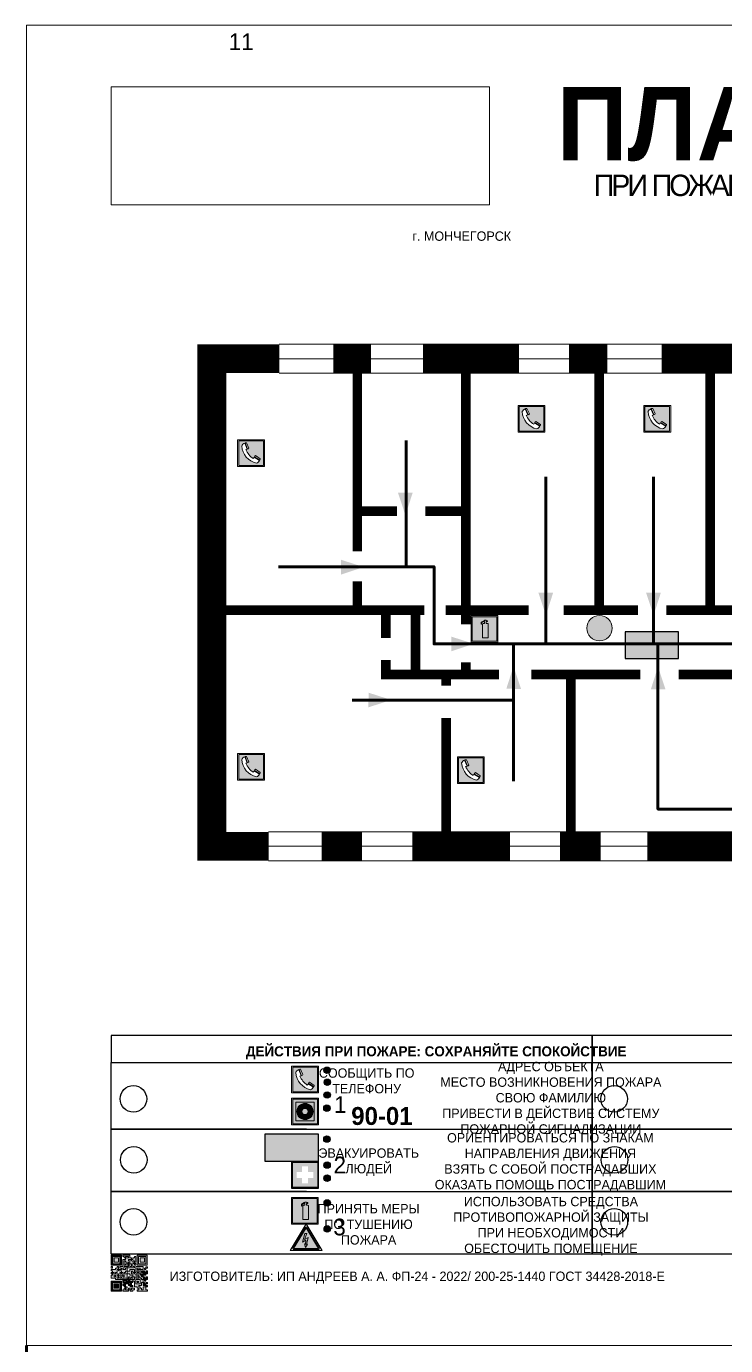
# Model space of a CAD drawing. Header units: millimetres. Extents: x 13810 to 67229, y 12374 to 21950.
# Drawn here: x 39738.7 to 39947.8, y 14154.5 to 14549.1 of the extents above; entities that cross this region are included whole.
import ezdxf

# ---------------------------------------------------------------- set-up
doc = ezdxf.new("R2010")
doc.units = ezdxf.units.MM
doc.layers.add('План_Штампы', color=7, linetype='Continuous')
doc.styles.add('обычный', font='arial.ttf')
picture_1 = doc.add_image_def('image1.jpg', size_in_pixel=(337, 105))

# ---------------------------------------------------------------- blocks, each defined once
blk = doc.blocks.new('A$C3E6D3DDE')
at = {"lineweight": 5}
h = blk.add_hatch(color=40, dxfattribs=at)
h.paths.add_polyline_path([(24.1, 1.45), (16.46, -11.35), (31.74, -11.35)])
h.paths.add_polyline_path([(24.09, -0.46), (30.03, -10.41), (18.14, -10.41)], flags=16)
h.paths.add_polyline_path([(24.54, -3.08), (23.41, -6.02), (25.13, -5.01), (24.33, -8.5), (24.82, -8.27), (23.79, -9.86), (23.4, -8.04), (23.8, -8.43), (24.04, -6.29), (22.39, -7.25), (23.44, -3.08)], flags=0)
h = blk.add_hatch(color=256, dxfattribs=at)
h.paths.add_polyline_path([(24.37, 0.03, 0.567511), (23.82, 0.03), (17.59, -10.4, 0.582454), (17.86, -10.88), (30.32, -10.88, 0.582149), (30.6, -10.4)])
h.paths.add_polyline_path([(24.09, -0.46), (18.14, -10.41), (30.03, -10.41)], flags=16)
h.paths.add_polyline_path([(24.54, -3.08), (23.41, -6.02), (25.13, -5.01), (24.33, -8.5), (24.82, -8.27), (23.79, -9.86), (23.4, -8.04), (23.8, -8.43), (24.04, -6.29), (22.39, -7.25), (23.44, -3.08)], flags=0)
h = blk.add_hatch(color=40, dxfattribs=at)
h.paths.add_polyline_path([(24.09, -0.46), (18.14, -10.41), (30.03, -10.41)])
h.paths.add_polyline_path([(24.82, -8.27), (23.79, -9.86), (23.4, -8.04), (23.8, -8.43), (24.04, -6.29), (22.39, -7.25), (23.44, -3.08), (24.54, -3.08), (23.41, -6.02), (25.13, -5.01), (24.33, -8.5)], flags=16)
at = {"color": 40, "lineweight": 5}
for p, q in [((16.46, -11.35), (24.1, 1.45)), ((24.1, 1.45), (31.74, -11.35))]:
    blk.add_line(p, q, dxfattribs=at)
at = {"lineweight": 5}
for p, q in [((17.59, -10.4), (23.82, 0.03)), ((24.37, 0.03), (30.6, -10.4)), ((18.14, -10.41), (24.09, -0.46)), ((23.44, -3.08), (22.39, -7.25)), ((22.39, -7.25), (24.04, -6.29)), ((23.41, -6.02), (24.54, -3.08)), ((25.13, -5.01), (23.41, -6.02)), ((24.54, -3.08), (23.44, -3.08)), ((24.04, -6.29), (23.8, -8.43)), ((24.09, -0.46), (30.03, -10.41)), ((24.33, -8.5), (25.13, -5.01)), ((17.86, -10.88), (30.32, -10.88)), ((18.14, -10.41), (30.03, -10.41)), ((23.8, -8.43), (23.4, -8.04)), ((23.4, -8.04), (23.79, -9.86)), ((23.79, -9.86), (24.82, -8.27)), ((24.82, -8.27), (24.33, -8.5))]:
    blk.add_line(p, q, dxfattribs=at)
at = {"color": 50, "lineweight": 5}
blk.add_line((31.74, -11.35), (16.46, -11.35), dxfattribs=at)
blk = doc.blocks.new('A$C456E1F9C')
at = {"lineweight": 5}
h = blk.add_hatch(color=242, dxfattribs=at)
h.paths.add_polyline_path([(0.51, -1.47), (0.51, -13.26), (12.29, -13.26), (12.29, -1.47)])
h.paths.add_polyline_path([(5.42, -4.95, -0.254479), (4.78, -5.4), (3.52, -2.53, -0.209735), (4.23, -2.4)], flags=16)
h.paths.add_polyline_path([(8.53, -8.6), (10.87, -10.17), (10.54, -10.76), (8.03, -9.13, -0.192251)], flags=16)
h.paths.add_polyline_path([(4.61, -5.49, 0.005518), (3.87, -5.72, 0.128647), (7.49, -10.01, 0.00809), (7.83, -9.33), (10.47, -10.97, -0.16736), (8.99, -12.25, -0.327862), (1.95, -3.95, -0.166952), (3.36, -2.62)], flags=16)
at = {"color": 242, "lineweight": 5}
for p, q in [((0, -13.77), (0, -0.97)), ((12.8, -0.97), (0, -0.97)), ((4.61, -5.49), (3.36, -2.62)), ((3.52, -2.53), (4.78, -5.4)), ((4.23, -2.4), (5.42, -4.95)), ((12.8, -13.77), (12.8, -0.97)), ((7.83, -9.33), (10.47, -10.97)), ((8.03, -9.13), (10.54, -10.76)), ((10.81, -10.12), (8.53, -8.6)), ((10.54, -10.76), (10.8, -10.3)), ((10.8, -10.3), (10.81, -10.12)), ((0, -13.77), (12.8, -13.77))]:
    blk.add_line(p, q, dxfattribs=at)
blk.add_lwpolyline([(0.51, -1.47), (12.29, -1.47), (12.29, -13.26), (0.51, -13.26)], close=True, dxfattribs=at)
for centre, radius, start, end in [((4.59, -5.34), 2.99, 114.28453, 152.19739), ((11.12, -3.31), 9.19, 183.99153, 256.60086), ((4.02, -3.27), 0.891, 76.32839, 123.70924), ((14.98, -39.1), 35.17, 107.14873, 108.41345), ((13.86, -0.94), 11.08, 205.55365, 234.87622), ((4.68, -4.59), 0.824, 276.9621, 334.07228), ((-13.31, 0.8), 23.44, 332.54871, 334.40268), ((8.94, -9.5), 0.989, 114.40924, 157.93883), ((7.87, -9.46), 3, 291.92908, 329.9329)]:
    blk.add_arc(centre, radius, start, end, dxfattribs=at)
blk = doc.blocks.new('A$C54414219')
at = {"true_color": 0xffffff}
h = blk.add_hatch(color=7, dxfattribs=at)
h.paths.add_polyline_path([(2.39, -9.45), (2.39, -18.3), (11.23, -18.3), (11.23, -9.45)], flags=0)
h.paths.add_polyline_path([(10.71, -13.87, -1), (2.92, -13.87, -1)], flags=0)
h.paths.add_polyline_path([(8.3, -13.87, -1), (5.33, -13.87, -1)], flags=0)
h.paths.add_polyline_path([(0.41, -7.47), (0.41, -20.27), (13.21, -20.27), (13.21, -7.47)])
h.paths.add_polyline_path([(0.92, -19.77), (12.71, -19.77), (12.71, -7.98), (0.92, -7.98)], flags=16)
h.paths.add_polyline_path([(11.23, -9.45), (11.23, -18.3), (2.39, -18.3), (2.39, -9.45)], flags=0)
at = {"lineweight": 5}
h = blk.add_hatch(color=242, dxfattribs=at)
h.paths.add_polyline_path([(12.71, -7.98), (0.92, -7.98), (0.92, -19.77), (12.71, -19.77)])
h.paths.add_polyline_path([(11.23, -18.3), (2.39, -18.3), (2.39, -9.45), (11.23, -9.45)], flags=16)
h.paths.add_polyline_path([(10.71, -13.87, -1), (2.92, -13.87, -1)], flags=0)
h.paths.add_polyline_path([(8.3, -13.87, -1), (5.33, -13.87, -1)], flags=0)
at = {"true_color": 0xffffff}
h = blk.add_hatch(color=7, dxfattribs=at)
h.paths.add_polyline_path([(2.39, -9.45), (2.39, -18.3), (11.23, -18.3), (11.23, -9.45)])
h.paths.add_polyline_path([(10.71, -13.87, -1), (2.92, -13.87, -1)], flags=16)
h.paths.add_polyline_path([(8.3, -13.87, -1), (5.33, -13.87, -1)], flags=0)
at = {"lineweight": 5}
h = blk.add_hatch(color=242, dxfattribs=at)
h.paths.add_polyline_path([(2.92, -13.87, 1), (10.71, -13.87, 1)])
h.paths.add_polyline_path([(8.3, -13.87, -1), (5.33, -13.87, -1)], flags=16)
at = {"color": 242, "lineweight": 5}
for p, q in [((0.41, -20.27), (0.41, -7.47)), ((0.41, -7.47), (13.21, -7.47)), ((0.41, -7.47), (13.21, -7.47)), ((13.21, -20.27), (13.21, -7.47)), ((0.41, -20.27), (13.21, -20.27))]:
    blk.add_line(p, q, dxfattribs=at)
for points in [[(0.92, -7.98), (12.71, -7.98), (12.71, -19.77), (0.92, -19.77)], [(2.39, -9.45), (11.23, -9.45), (11.23, -18.3), (2.39, -18.3)]]:
    blk.add_lwpolyline(points, close=True, dxfattribs=at)
for radius in [3.89, 1.49]:
    blk.add_circle((6.81, -13.87), radius, dxfattribs=at)
blk = doc.blocks.new('A$C32E8229D')
at = {"true_color": 0xffffff}
blk.add_hatch(color=7, dxfattribs=at).paths.add_polyline_path([(0, 0), (0, -8), (16, -8), (16, 0)])
h = blk.add_hatch(color=126)
h.paths.add_polyline_path([(0.2, -0.2), (15.8, -0.2), (15.8, -7.8), (0.2, -7.8)])
h.paths.add_polyline_path([(13.49, -2.05), (12.08, -2.05), (11.37, -2.63, 0.162397), (11.29, -2.84), (11.29, -3.63), (10.35, -3.63), (10.35, -4.05), (11.68, -4.05), (11.68, -3.48), (12.26, -4.28), (11.29, -5.1), (11.29, -6.78), (11.85, -6.78), (11.85, -5.44), (12.8, -4.64), (12.8, -5.94), (14.46, -5.94), (14.46, -5.39), (13.45, -5.39), (13.45, -3.97), (12.46, -2.59), (13.15, -2.59), (13.69, -3.34), (14.18, -3)], flags=16)
h.paths.add_polyline_path([(10.74, -1.82, 1), (11.8, -1.82, 1)], flags=16)
h.paths.add_polyline_path([(9.39, -3.59), (5.99, -3.59), (6.56, -3.03), (5.91, -3.03), (5.1, -3.83), (5.91, -4.64), (6.56, -4.64), (5.99, -4.09), (9.39, -4.09)], flags=16)
h.paths.add_polyline_path([(4.29, -1.08), (1.72, -1.08), (1.72, -6.6), (4.29, -6.6)], flags=16)
at = {"color": 126}
blk.add_lwpolyline([(16, -8), (0, -8), (0, 0), (16, 0)], close=True, dxfattribs=at)
blk = doc.blocks.new('A$C18900ED3')
h = blk.add_hatch(color=126)
h.paths.add_polyline_path([(-0.18, -0.18), (-7.02, -0.18), (-7.02, -7.02), (-0.18, -7.02)])
h.paths.add_polyline_path([(-5.89, -4.46), (-5.89, -2.77), (-4.46, -2.77), (-4.46, -1.31), (-2.77, -1.31), (-2.77, -2.77), (-1.33, -2.77), (-1.33, -4.46), (-2.77, -4.46), (-2.77, -5.89), (-4.46, -5.89), (-4.46, -4.46)], flags=16)
at = {"color": 126}
for p, q in [((-7.2, 0), (-7.2, -7.2)), ((0, 0), (-7.2, 0)), ((0, -7.2), (0, 0)), ((-7.02, -7.02), (-7.02, -0.18)), ((-7.02, -0.18), (-0.18, -0.18)), ((-0.18, -0.18), (-0.18, -7.02)), ((-0.18, -7.02), (-7.02, -7.02)), ((-7.2, -7.2), (0, -7.2))]:
    blk.add_line(p, q, dxfattribs=at)
blk = doc.blocks.new('A$C3AD82952')
at = {"true_color": 0xf5f5ff}
h = blk.add_hatch(color=7, dxfattribs=at)
h.dxf.hatch_style = 1
h.paths.add_polyline_path([(8.21, 8.73, 0.414214), (7.89, 9.05), (7.22, 9.05), (7.22, 9.92), (7.59, 9.92, 1), (7.57, 10.36), (7.22, 10.36), (7.22, 10.6), (6.43, 10.6), (6.43, 10.36), (6.01, 10.36), (4.74, 9.59), (4.74, 8.69), (4.98, 8.73), (4.98, 9.26), (6.12, 9.91), (6.43, 9.91), (6.43, 9.05), (5.76, 9.05, 0.414214), (5.44, 8.73), (5.44, 2.2), (8.21, 2.2)], flags=0)
h.paths.add_polyline_path([(12.8, 12.8), (0, 12.8), (0, 0), (12.8, 0)])
h.paths.add_polyline_path([(0.51, 12.29), (12.29, 12.29), (12.29, 0.51), (0.51, 0.51)], flags=16)
h.paths.add_polyline_path([(4.74, 9.59), (6.01, 10.36), (6.43, 10.36), (6.43, 10.6), (7.22, 10.6), (7.22, 10.36), (7.59, 10.36, -0.94586), (7.59, 9.92), (7.22, 9.92), (7.22, 9.05), (7.89, 9.05, -0.414214), (8.21, 8.73), (8.21, 2.2), (5.44, 2.2), (5.44, 8.73, -0.414214), (5.76, 9.05), (6.43, 9.05), (6.43, 9.91), (6.12, 9.91), (4.98, 9.26), (4.98, 8.73), (4.74, 8.69)], flags=0)
h = blk.add_hatch(color=242)
h.dxf.hatch_style = 1
h.paths.add_polyline_path([(12.29, 12.29), (0.51, 12.29), (0.51, 0.51), (12.29, 0.51)])
h.paths.add_polyline_path([(4.74, 8.69), (4.74, 9.59), (6.01, 10.36), (6.43, 10.36), (6.43, 10.6), (7.22, 10.6), (7.22, 10.36), (7.59, 10.36, -0.94586), (7.59, 9.92), (7.22, 9.92), (7.22, 9.05), (7.89, 9.05, -0.414214), (8.21, 8.73), (8.21, 2.2), (5.44, 2.2), (5.44, 8.73, -0.414214), (5.76, 9.05), (6.43, 9.05), (6.43, 9.91), (6.12, 9.91), (4.98, 9.26), (4.98, 8.73)], flags=16)
h = blk.add_hatch(color=7, dxfattribs=at)
h.dxf.hatch_style = 1
h.paths.add_polyline_path([(8.21, 8.73, 0.414214), (7.89, 9.05), (7.22, 9.05), (7.22, 9.92), (7.59, 9.92, 1), (7.57, 10.36), (7.22, 10.36), (7.22, 10.6), (6.43, 10.6), (6.43, 10.36), (6.01, 10.36), (4.74, 9.59), (4.74, 8.69), (4.98, 8.73), (4.98, 9.26), (6.12, 9.91), (6.43, 9.91), (6.43, 9.05), (5.76, 9.05, 0.414214), (5.44, 8.73), (5.44, 2.2), (8.21, 2.2)])
at = {"color": 242, "lineweight": 5}
for p, q in [((0, 0), (0, 12.8)), ((0, 12.8), (12.8, 12.8)), ((12.8, 0), (12.8, 12.8)), ((6.01, 10.36), (4.74, 9.59)), ((4.74, 9.59), (4.74, 8.69)), ((4.74, 8.69), (4.98, 8.73)), ((4.98, 9.26), (6.12, 9.91)), ((4.98, 8.73), (4.98, 9.26)), ((5.44, 2.2), (5.44, 8.73)), ((5.76, 9.05), (6.43, 9.05)), ((6.01, 10.36), (6.43, 10.36)), ((6.12, 9.91), (6.43, 9.91)), ((7.22, 10.6), (6.43, 10.6)), ((6.43, 10.6), (6.43, 10.36)), ((6.43, 9.91), (6.43, 9.05)), ((7.22, 10.36), (7.22, 10.6)), ((7.59, 10.36), (7.22, 10.36)), ((7.22, 9.05), (7.22, 9.92)), ((7.59, 9.92), (7.22, 9.92)), ((7.89, 9.05), (7.22, 9.05)), ((8.21, 2.2), (8.21, 8.73)), ((0, 0), (12.8, 0)), ((5.44, 2.2), (8.21, 2.2))]:
    blk.add_line(p, q, dxfattribs=at)
blk.add_lwpolyline([(0.51, 12.29), (12.29, 12.29), (12.29, 0.51), (0.51, 0.51)], close=True, dxfattribs=at)
for centre, radius, start, end in [((5.76, 8.73), 0.32, 90, 180), ((7.58, 10.14), 0.223, 273.18746, 86.81254), ((7.89, 8.73), 0.32, 0, 90)]:
    blk.add_arc(centre, radius, start, end, dxfattribs=at)
blk = doc.blocks.new('QR')
at = {"lineweight": 0}
h = blk.add_hatch(color=256, dxfattribs=at)
h.dxf.hatch_style = 1
h.paths.add_polyline_path([(9241.16, 2687.38), (9242.01, 2687.38), (9242.01, 2687.83), (9241.59, 2687.83), (9241.59, 2688.68), (9239.45, 2688.68), (9239.45, 2688.25), (9239.86, 2688.25), (9239.86, 2687.83), (9240.29, 2687.83), (9240.29, 2688.25), (9241.16, 2688.25), (9241.16, 2687.83), (9240.29, 2687.83), (9240.29, 2687.38), (9239.45, 2687.38), (9239.45, 2685.22), (9238.57, 2685.22), (9238.57, 2684.8), (9239.02, 2684.8), (9239.02, 2684.37), (9238.13, 2684.37), (9238.13, 2683.92), (9239.02, 2683.92), (9239.02, 2683.5), (9239.44, 2683.5), (9239.44, 2682.64), (9239.87, 2682.64), (9239.87, 2682.18), (9239.44, 2682.18), (9239.44, 2682.64), (9238.13, 2682.64), (9238.13, 2681.76), (9237.71, 2681.76), (9237.71, 2682.64), (9238.13, 2682.64), (9238.13, 2683.07), (9237.27, 2683.07), (9237.27, 2683.51), (9237.71, 2683.51), (9237.71, 2684.37), (9238.13, 2684.37), (9238.13, 2685.22), (9237.71, 2685.22), (9237.71, 2684.8), (9237.28, 2684.8), (9237.28, 2684.38), (9235.98, 2684.38), (9235.98, 2683.92), (9236.4, 2683.92), (9236.4, 2683.49), (9236.84, 2683.49), (9236.84, 2683.07), (9236.4, 2683.07), (9236.4, 2682.64), (9235.98, 2682.64), (9235.98, 2681.76), (9237.29, 2681.76), (9237.29, 2681.33), (9239.43, 2681.33), (9239.43, 2681.76), (9240.74, 2681.76), (9240.74, 2683.05), (9239.87, 2683.05), (9239.87, 2683.5), (9240.29, 2683.5), (9240.29, 2683.91), (9240.74, 2683.91), (9240.74, 2684.81), (9240.29, 2684.81), (9240.29, 2684.79), (9240.29, 2684.37), (9239.45, 2684.37), (9239.45, 2684.8), (9239.87, 2684.8), (9239.87, 2685.21), (9240.74, 2685.21), (9240.74, 2686.1), (9240.29, 2686.1), (9240.29, 2685.64), (9239.86, 2685.64), (9239.86, 2686.95), (9240.29, 2686.95), (9240.29, 2686.52), (9240.74, 2686.52), (9240.74, 2686.1), (9241.16, 2686.1), (9241.16, 2686.53), (9241.59, 2686.53), (9241.59, 2686.1), (9242.02, 2686.1), (9242.02, 2685.21), (9241.59, 2685.21), (9241.59, 2686.1), (9241.16, 2686.1), (9241.16, 2685.21), (9240.74, 2685.21), (9240.74, 2684.81), (9242.89, 2684.81), (9242.89, 2685.22), (9242.47, 2685.22), (9242.47, 2686.11), (9242.89, 2686.11), (9242.89, 2686.52), (9242.46, 2686.52), (9242.46, 2686.95), (9242.89, 2686.95), (9242.89, 2686.52), (9243.32, 2686.52), (9243.32, 2688.26), (9242.9, 2688.26), (9242.9, 2687.83), (9242.47, 2687.83), (9242.47, 2687.38), (9242.01, 2687.38), (9242.01, 2686.94), (9241.16, 2686.94)])
h.paths.add_polyline_path([(9239.02, 2682.18), (9239.02, 2681.76), (9238.54, 2681.76), (9238.54, 2682.18)], flags=16)
h.paths.add_polyline_path([(9237.27, 2682.65), (9237.27, 2682.19), (9236.83, 2682.19), (9236.83, 2682.65)], flags=16)
h = blk.add_hatch(color=256, dxfattribs=at)
h.dxf.hatch_style = 1
h.paths.add_polyline_path([(9238.15, 2687.83), (9236.83, 2687.83), (9236.83, 2686.52), (9238.15, 2686.52)], flags=0)
h.paths.add_polyline_path([(9239.01, 2685.65), (9239.01, 2688.68), (9235.98, 2688.68), (9235.98, 2685.65)])
h.paths.add_polyline_path([(9236.41, 2686.1), (9236.41, 2688.26), (9238.56, 2688.26), (9238.56, 2686.1)], flags=16)
h.paths.add_polyline_path([(9236.83, 2686.52), (9236.83, 2687.83), (9238.15, 2687.83), (9238.15, 2686.52)], flags=0)
h = blk.add_hatch(color=256, dxfattribs=at)
h.dxf.hatch_style = 1
h.paths.add_polyline_path([(9238.15, 2686.52), (9238.15, 2687.83), (9236.83, 2687.83), (9236.83, 2686.52)])
h.paths.add_polyline_path([(9245.91, 2686.52), (9245.91, 2687.83), (9244.59, 2687.83), (9244.59, 2686.52)], flags=0)
h.paths.add_polyline_path([(9246.77, 2685.65), (9246.77, 2688.68), (9243.74, 2688.68), (9243.74, 2685.65)])
h.paths.add_polyline_path([(9244.17, 2686.1), (9244.17, 2688.26), (9246.32, 2688.26), (9246.32, 2686.1)], flags=16)
h.paths.add_polyline_path([(9244.59, 2686.52), (9244.59, 2687.83), (9245.91, 2687.83), (9245.91, 2686.52)], flags=0)
h = blk.add_hatch(color=256, dxfattribs=at)
h.dxf.hatch_style = 1
h.paths.add_polyline_path([(9240.75, 2681.76), (9240.75, 2681.35), (9241.17, 2681.35), (9241.17, 2681.76)])
h.paths.add_polyline_path([(9241.6, 2682.18), (9241.17, 2682.18), (9241.17, 2681.76), (9241.6, 2681.76)])
h.paths.add_polyline_path([(9242.47, 2681.34), (9242.47, 2682.19), (9242.02, 2682.19), (9242.02, 2681.76), (9241.6, 2681.76), (9241.6, 2681.34)])
h.paths.add_polyline_path([(9239.87, 2678.3), (9239.44, 2678.3), (9239.44, 2677.89), (9241.17, 2677.89), (9241.17, 2678.3), (9240.28, 2678.3), (9240.28, 2678.73), (9239.87, 2678.73)])
h.paths.add_polyline_path([(9240.75, 2678.73), (9240.75, 2679.19), (9240.28, 2679.19), (9240.28, 2678.73)])
h.paths.add_polyline_path([(9241.6, 2678.73), (9241.17, 2678.73), (9241.17, 2678.3), (9241.6, 2678.3)])
h.paths.add_polyline_path([(9242.02, 2678.3), (9241.6, 2678.3), (9241.6, 2677.89), (9242.48, 2677.89), (9242.48, 2678.31), (9242.9, 2678.31), (9242.9, 2678.73), (9242.02, 2678.73)])
h.paths.add_polyline_path([(9246.36, 2684.37), (9246.36, 2684.79), (9245.93, 2684.79), (9245.93, 2684.37)])
h.paths.add_polyline_path([(9246.78, 2685.2), (9246.36, 2685.2), (9246.36, 2684.79), (9246.78, 2684.79)])
h.paths.add_polyline_path([(9245.91, 2687.83), (9244.59, 2687.83), (9244.59, 2686.52), (9245.91, 2686.52)])
h = blk.add_hatch(color=256, dxfattribs=at)
h.dxf.hatch_style = 1
h.paths.add_polyline_path([(9243.32, 2686.11), (9242.89, 2686.11), (9242.89, 2685.64), (9243.32, 2685.64)])
h.paths.add_polyline_path([(9239.02, 2683.07), (9239.02, 2683.5), (9238.56, 2683.5), (9238.56, 2683.07)])
h.paths.add_polyline_path([(9236.4, 2684.8), (9236.4, 2685.22), (9235.98, 2685.22), (9235.98, 2684.8)])
h.paths.add_polyline_path([(9236.4, 2683.07), (9236.4, 2683.49), (9235.98, 2683.49), (9235.98, 2683.07)])
h = blk.add_hatch(color=256, dxfattribs=at)
h.dxf.hatch_style = 1
h.paths.add_polyline_path([(9243.32, 2682.64), (9243.32, 2683.07), (9244.62, 2683.07), (9244.62, 2684.37), (9243.74, 2684.37), (9243.74, 2684.8), (9244.62, 2684.8), (9244.62, 2684.37), (9245.48, 2684.37), (9245.48, 2685.22), (9243.32, 2685.22), (9243.32, 2683.5), (9242.89, 2683.5), (9242.89, 2683.06), (9242.01, 2683.06), (9242.01, 2683.91), (9242.47, 2683.91), (9242.47, 2683.5), (9242.89, 2683.5), (9242.89, 2684.38), (9241.59, 2684.38), (9241.59, 2683.91), (9240.74, 2683.91), (9240.74, 2683.05), (9241.59, 2683.05), (9241.59, 2682.64), (9242.47, 2682.64), (9242.47, 2682.19), (9242.91, 2682.19), (9242.91, 2681.34), (9242.48, 2681.34), (9242.48, 2680.91), (9242.91, 2680.91), (9242.91, 2679.17), (9243.75, 2679.17), (9243.75, 2678.73), (9244.2, 2678.73), (9244.2, 2678.3), (9243.75, 2678.3), (9243.75, 2677.88), (9246.78, 2677.88), (9246.78, 2678.3), (9246.35, 2678.3), (9246.35, 2679.19), (9245.48, 2679.19), (9245.48, 2678.31), (9245.05, 2678.31), (9245.05, 2678.73), (9244.62, 2678.73), (9244.62, 2679.19), (9244.2, 2679.19), (9244.2, 2679.61), (9245.05, 2679.61), (9245.05, 2680.46), (9245.48, 2680.46), (9245.48, 2681.34), (9245.04, 2681.34), (9245.04, 2681.76), (9244.63, 2681.76), (9244.63, 2682.19), (9244.21, 2682.19), (9244.21, 2681.76), (9243.32, 2681.76), (9243.32, 2682.19), (9244.21, 2682.19), (9244.21, 2682.64)])
h.paths.add_polyline_path([(9243.75, 2683.49), (9243.75, 2683.92), (9244.21, 2683.92), (9244.21, 2683.49)], flags=16)
h.paths.add_polyline_path([(9243.32, 2681.34), (9244.63, 2681.34), (9244.63, 2680.04), (9243.32, 2680.04)], flags=16)
h.paths.add_polyline_path([(9243.76, 2680.89), (9244.18, 2680.89), (9244.18, 2680.48), (9243.76, 2680.48)], flags=0)
h = blk.add_hatch(color=256, dxfattribs=at)
h.dxf.hatch_style = 1
h.paths.add_polyline_path([(9246.36, 2683.07), (9246.78, 2683.07), (9246.78, 2683.92), (9246.36, 2683.92), (9246.36, 2683.49), (9245.92, 2683.49), (9245.92, 2683.92), (9245.06, 2683.92), (9245.06, 2683.49), (9245.48, 2683.49), (9245.48, 2683.07), (9244.62, 2683.07), (9244.62, 2682.65), (9245.05, 2682.65), (9245.05, 2682.18), (9245.48, 2682.18), (9245.48, 2682.65), (9246.36, 2682.65)])
h.paths.add_polyline_path([(9246.78, 2682.18), (9246.36, 2682.18), (9246.36, 2681.75), (9245.92, 2681.75), (9245.92, 2682.18), (9245.48, 2682.18), (9245.48, 2681.34), (9245.48, 2681.34), (9245.94, 2681.34), (9245.94, 2680.91), (9246.36, 2680.91), (9246.36, 2681.34), (9246.78, 2681.34)])
h = blk.add_hatch(color=256, dxfattribs=at)
h.dxf.hatch_style = 1
h.paths.add_polyline_path([(9235.98, 2680.9), (9235.98, 2677.86), (9239.02, 2677.86), (9239.02, 2680.9)])
h.paths.add_polyline_path([(9238.57, 2680.48), (9238.57, 2678.32), (9236.41, 2678.32), (9236.41, 2680.48)], flags=16)
h.paths.add_polyline_path([(9238.15, 2680.05), (9238.15, 2678.74), (9236.83, 2678.74), (9236.83, 2680.05)], flags=0)
h = blk.add_hatch(color=256, dxfattribs=at)
h.dxf.hatch_style = 1
h.paths.add_polyline_path([(9238.15, 2680.05), (9236.83, 2680.05), (9236.83, 2678.74), (9238.15, 2678.74)])
h = blk.add_hatch(color=256, dxfattribs=at)
h.dxf.hatch_style = 1
h.paths.add_polyline_path([(9242.02, 2680.46), (9242.48, 2680.46), (9242.48, 2680.91), (9241.58, 2680.91), (9241.58, 2681.35), (9241.17, 2681.35), (9241.17, 2680.91), (9240.75, 2680.91), (9240.75, 2681.33), (9239.43, 2681.33), (9239.43, 2680.46), (9239.86, 2680.46), (9239.86, 2680.92), (9240.3, 2680.92), (9240.3, 2680.46), (9239.86, 2680.46), (9239.86, 2680.04), (9239.44, 2680.04), (9239.44, 2679.62), (9239.86, 2679.62), (9239.86, 2679.19), (9240.29, 2679.19), (9240.29, 2680.03), (9241.18, 2680.03), (9241.18, 2680.47), (9241.6, 2680.47), (9241.6, 2680.03), (9241.18, 2680.03), (9241.18, 2679.61), (9241.6, 2679.61), (9241.6, 2679.19), (9242.47, 2679.19), (9242.47, 2679.6), (9242.02, 2679.6)])
h = blk.add_hatch(color=256, dxfattribs=at)
h.dxf.hatch_style = 1
h.paths.add_polyline_path([(9244.18, 2680.48), (9244.18, 2680.89), (9243.76, 2680.89), (9243.76, 2680.48)])
h = blk.add_hatch(color=256, dxfattribs=at)
h.dxf.hatch_style = 1
h.paths.add_polyline_path([(9245.93, 2680.04), (9245.93, 2680.46), (9245.48, 2680.46), (9245.48, 2679.62), (9246.35, 2679.62), (9246.35, 2680.04)])
h.paths.add_polyline_path([(9246.78, 2680.04), (9246.78, 2680.46), (9246.35, 2680.46), (9246.35, 2680.04)])
h.paths.add_polyline_path([(9246.78, 2679.18), (9246.78, 2679.62), (9246.35, 2679.62), (9246.35, 2679.18)])
for points in [[(9237.71, 2685.22), (9238.13, 2685.22), (9238.13, 2684.37), (9237.71, 2684.37), (9237.71, 2683.51), (9237.27, 2683.51), (9237.27, 2683.07), (9238.13, 2683.07), (9238.13, 2682.64), (9237.71, 2682.64), (9237.71, 2681.76), (9238.13, 2681.76), (9238.13, 2682.64), (9239.44, 2682.64), (9239.44, 2683.5), (9239.02, 2683.5), (9239.02, 2683.07), (9238.56, 2683.07), (9238.56, 2683.5), (9239.02, 2683.5), (9239.02, 2683.92), (9238.13, 2683.92), (9238.13, 2684.37), (9239.02, 2684.37), (9239.02, 2684.8), (9238.57, 2684.8), (9238.57, 2685.22), (9239.45, 2685.22), (9239.45, 2687.38), (9240.29, 2687.38), (9240.29, 2687.83), (9239.86, 2687.83), (9239.86, 2688.25), (9239.45, 2688.25), (9239.45, 2688.68), (9241.59, 2688.68), (9241.59, 2687.83), (9242.01, 2687.83), (9242.01, 2687.38), (9242.47, 2687.38), (9242.47, 2687.83), (9242.9, 2687.83), (9242.9, 2688.26), (9243.32, 2688.26), (9243.32, 2686.52), (9242.89, 2686.52), (9242.89, 2686.11), (9243.32, 2686.11), (9243.32, 2685.64), (9242.89, 2685.64), (9242.89, 2686.11), (9242.47, 2686.11), (9242.47, 2685.22), (9242.89, 2685.22), (9242.89, 2684.81), (9240.74, 2684.81), (9240.74, 2683.91), (9241.59, 2683.91), (9241.59, 2684.38), (9242.89, 2684.38), (9242.89, 2683.5), (9242.47, 2683.5), (9242.47, 2683.91), (9242.01, 2683.91), (9242.01, 2683.06), (9242.89, 2683.06), (9242.89, 2683.5), (9243.32, 2683.5), (9243.32, 2685.22), (9245.48, 2685.22), (9245.48, 2684.37), (9244.62, 2684.37), (9244.62, 2683.07), (9245.48, 2683.07), (9245.48, 2683.49), (9245.06, 2683.49), (9245.06, 2683.92), (9245.92, 2683.92), (9245.92, 2683.49), (9246.36, 2683.49), (9246.36, 2683.92), (9246.78, 2683.92), (9246.78, 2683.07), (9246.36, 2683.07), (9246.36, 2682.65), (9245.48, 2682.65), (9245.48, 2682.18), (9245.92, 2682.18), (9245.92, 2681.75), (9246.36, 2681.75), (9246.36, 2682.18), (9246.78, 2682.18), (9246.78, 2681.34), (9246.36, 2681.34), (9246.36, 2680.91), (9245.94, 2680.91), (9245.94, 2681.34), (9245.48, 2681.34), (9245.48, 2680.46), (9245.93, 2680.46), (9245.93, 2680.04), (9246.35, 2680.04), (9246.35, 2680.46), (9246.78, 2680.46), (9246.78, 2680.04), (9246.78, 2680.04), (9246.35, 2680.04), (9246.35, 2679.62), (9246.78, 2679.62), (9246.78, 2679.18), (9246.35, 2679.18), (9246.35, 2678.3), (9246.78, 2678.3), (9246.78, 2677.88), (9243.75, 2677.88), (9243.75, 2678.3), (9244.2, 2678.3), (9244.2, 2678.73), (9243.75, 2678.73), (9243.75, 2679.17), (9242.91, 2679.17), (9242.91, 2680.91), (9242.48, 2680.91), (9242.48, 2680.46), (9242.02, 2680.46), (9242.02, 2679.6), (9242.47, 2679.6), (9242.47, 2679.19), (9241.6, 2679.19), (9241.6, 2679.61), (9241.18, 2679.61), (9241.18, 2680.03), (9240.29, 2680.03), (9240.29, 2679.19), (9240.75, 2679.19), (9240.75, 2678.73), (9240.28, 2678.73), (9240.28, 2678.3), (9241.17, 2678.3), (9241.17, 2678.73), (9241.6, 2678.73), (9241.6, 2678.3), (9242.02, 2678.3), (9242.02, 2678.73), (9242.9, 2678.73), (9242.9, 2678.31), (9242.48, 2678.31), (9242.48, 2677.89), (9241.6, 2677.89), (9241.6, 2678.3), (9241.17, 2678.3), (9241.17, 2677.89), (9239.44, 2677.89), (9239.44, 2678.3), (9239.87, 2678.3), (9239.87, 2678.73), (9240.28, 2678.73), (9240.28, 2679.19), (9240.29, 2679.19), (9239.86, 2679.19), (9239.86, 2679.62), (9239.44, 2679.62), (9239.44, 2680.04), (9239.86, 2680.04), (9239.86, 2680.46), (9239.43, 2680.46), (9239.43, 2681.33), (9237.29, 2681.33), (9237.29, 2681.76), (9235.98, 2681.76), (9235.98, 2682.64), (9236.4, 2682.64), (9236.4, 2683.07), (9235.98, 2683.07), (9235.98, 2683.49), (9236.4, 2683.49), (9236.4, 2683.92), (9235.98, 2683.92), (9235.98, 2684.38), (9237.28, 2684.38), (9237.28, 2684.8), (9237.71, 2684.8), (9237.71, 2685.22), (9237.92, 2685.22)], [(9240.74, 2685.21), (9239.87, 2685.21), (9239.87, 2684.8), (9239.45, 2684.8), (9239.45, 2684.37), (9240.29, 2684.37), (9240.29, 2684.79), (9240.29, 2684.81), (9240.74, 2684.81), (9240.74, 2685.21), (9239.87, 2685.21)], [(9240.74, 2686.1), (9240.74, 2686.52), (9240.29, 2686.52), (9240.29, 2686.95), (9239.86, 2686.95), (9239.86, 2685.64), (9240.29, 2685.64), (9240.29, 2686.1), (9240.74, 2686.1), (9240.74, 2686.52)], [(9240.74, 2683.91), (9240.29, 2683.91), (9240.29, 2683.5), (9239.87, 2683.5), (9239.87, 2683.05), (9240.74, 2683.05), (9240.74, 2683.91)], [(9244.62, 2684.37), (9244.62, 2684.8), (9243.74, 2684.8), (9243.74, 2684.37), (9244.62, 2684.37)], [(9240.74, 2683.05), (9240.74, 2681.76), (9239.43, 2681.76), (9239.43, 2681.33), (9240.75, 2681.33), (9240.75, 2681.35), (9240.75, 2680.91), (9241.17, 2680.91), (9241.17, 2681.35), (9241.58, 2681.35), (9241.58, 2680.91), (9242.48, 2680.91), (9242.48, 2681.34), (9242.91, 2681.34), (9242.91, 2682.19), (9242.47, 2682.19), (9242.47, 2682.64), (9241.59, 2682.64), (9241.59, 2683.05), (9240.74, 2683.05)], [(9239.86, 2680.46), (9239.86, 2680.92), (9240.3, 2680.92), (9240.3, 2680.46), (9239.86, 2680.46)], [(9241.6, 2681.76), (9242.02, 2681.76), (9242.02, 2682.19), (9242.47, 2682.19), (9242.47, 2681.34), (9241.6, 2681.34), (9241.6, 2681.76)], [(9244.62, 2683.07), (9243.32, 2683.07), (9243.32, 2682.64), (9244.21, 2682.64), (9244.21, 2682.19), (9243.32, 2682.19), (9243.32, 2681.76), (9244.21, 2681.76), (9244.21, 2682.19), (9244.63, 2682.19), (9244.63, 2681.76), (9245.04, 2681.76), (9245.04, 2681.34), (9245.48, 2681.34)], [(9245.48, 2680.46), (9245.05, 2680.46), (9245.05, 2679.61), (9244.2, 2679.61), (9244.2, 2679.19), (9244.62, 2679.19), (9244.62, 2678.73), (9245.05, 2678.73), (9245.05, 2678.31), (9245.48, 2678.31), (9245.48, 2679.19), (9246.35, 2679.19), (9246.35, 2679.07)], [(9245.48, 2682.18), (9245.05, 2682.18), (9245.05, 2682.65), (9244.62, 2682.65), (9244.62, 2683.07)], [(9245.48, 2682.18), (9245.48, 2681.34)], [(9246.35, 2679.62), (9245.48, 2679.62), (9245.48, 2680.46)], [(9245.48, 2680.46), (9245.48, 2679.62), (9246.35, 2679.62), (9246.35, 2680.04), (9245.93, 2680.04), (9245.93, 2680.46), (9245.48, 2680.46), (9245.48, 2679.62)], [(9246.35, 2679.62), (9246.35, 2679.18)]]:
    blk.add_lwpolyline(points, dxfattribs=at)
for points in [[(9235.98, 2685.65), (9239.01, 2685.65), (9239.01, 2688.68), (9235.98, 2688.68)], [(9236.41, 2688.26), (9238.56, 2688.26), (9238.56, 2686.1), (9236.41, 2686.1)], [(9236.83, 2687.83), (9238.15, 2687.83), (9238.15, 2686.52), (9236.83, 2686.52)], [(9240.29, 2687.83), (9241.16, 2687.83), (9241.16, 2688.25), (9240.29, 2688.25)], [(9240.29, 2688.25), (9241.16, 2688.25), (9241.16, 2687.83), (9240.29, 2687.83)], [(9242.01, 2687.38), (9241.16, 2687.38), (9241.16, 2686.94), (9242.01, 2686.94)], [(9241.16, 2687.38), (9242.01, 2687.38), (9242.01, 2686.94), (9241.16, 2686.94)], [(9243.74, 2685.65), (9246.77, 2685.65), (9246.77, 2688.68), (9243.74, 2688.68)], [(9244.17, 2688.26), (9246.32, 2688.26), (9246.32, 2686.1), (9244.17, 2686.1)], [(9244.59, 2687.83), (9245.91, 2687.83), (9245.91, 2686.52), (9244.59, 2686.52)], [(9235.98, 2684.8), (9236.4, 2684.8), (9236.4, 2685.22), (9235.98, 2685.22)], [(9236.4, 2683.07), (9236.84, 2683.07), (9236.84, 2683.49), (9236.4, 2683.49)], [(9241.16, 2686.1), (9240.74, 2686.1), (9240.74, 2685.21), (9241.16, 2685.21)], [(9241.16, 2686.53), (9241.59, 2686.53), (9241.59, 2686.1), (9241.16, 2686.1)], [(9241.59, 2686.1), (9242.02, 2686.1), (9242.02, 2685.21), (9241.59, 2685.21)], [(9242.89, 2686.52), (9242.46, 2686.52), (9242.46, 2686.95), (9242.89, 2686.95)], [(9243.75, 2683.92), (9244.21, 2683.92), (9244.21, 2683.49), (9243.75, 2683.49)], [(9245.93, 2684.79), (9246.36, 2684.79), (9246.36, 2684.37), (9245.93, 2684.37)], [(9246.36, 2685.2), (9246.78, 2685.2), (9246.78, 2684.79), (9246.36, 2684.79)], [(9235.98, 2677.86), (9239.02, 2677.86), (9239.02, 2680.9), (9235.98, 2680.9)], [(9236.41, 2680.48), (9238.57, 2680.48), (9238.57, 2678.32), (9236.41, 2678.32)], [(9236.83, 2682.19), (9237.27, 2682.19), (9237.27, 2682.65), (9236.83, 2682.65)], [(9236.83, 2680.05), (9238.15, 2680.05), (9238.15, 2678.74), (9236.83, 2678.74)], [(9238.54, 2682.18), (9239.02, 2682.18), (9239.02, 2681.76), (9238.54, 2681.76)], [(9239.44, 2682.64), (9239.87, 2682.64), (9239.87, 2682.18), (9239.44, 2682.18)], [(9240.75, 2681.76), (9241.17, 2681.76), (9241.17, 2681.35), (9240.75, 2681.35)], [(9241.17, 2682.18), (9241.6, 2682.18), (9241.6, 2681.76), (9241.17, 2681.76)], [(9241.18, 2680.03), (9241.6, 2680.03), (9241.6, 2680.47), (9241.18, 2680.47)], [(9243.32, 2680.04), (9244.63, 2680.04), (9244.63, 2681.34), (9243.32, 2681.34)], [(9243.76, 2680.89), (9244.18, 2680.89), (9244.18, 2680.48), (9243.76, 2680.48)]]:
    blk.add_lwpolyline(points, close=True, dxfattribs=at)
blk = doc.blocks.new('A$C7B8C2D5B')
at = {"lineweight": 0}
h = blk.add_hatch(color=5, dxfattribs=at)
h.dxf.hatch_style = 1
h.paths.add_polyline_path([(1.4, -3.02, 1), (-2.11, -3.02, 1)])
at = {"color": 5, "lineweight": 0}
blk.add_circle((-0.36, -3.02), 1.75, dxfattribs=at)

msp = doc.modelspace()

# ---------------------------------------------------------------- hatches: boundary and pattern name
at = {"lineweight": 0}
h = msp.add_hatch(color=256, dxfattribs=at)
h.dxf.hatch_style = 1
h.paths.add_polyline_path([(39827.62, 14236.82, 1), (39829.55, 14236.82, 1)])
h = msp.add_hatch(color=256, dxfattribs=at)
h.dxf.hatch_style = 1
h.paths.add_polyline_path([(39827.72, 14233.23, 1), (39829.66, 14233.23, 1)])
h = msp.add_hatch(color=256, dxfattribs=at)
h.dxf.hatch_style = 1
h.paths.add_polyline_path([(39827.69, 14229.42, 1), (39829.62, 14229.42, 1)])
h = msp.add_hatch(color=256, dxfattribs=at)
h.dxf.hatch_style = 1
h.paths.add_polyline_path([(39827.6, 14225.49, 1), (39829.54, 14225.49, 1)])
h = msp.add_hatch(color=256, dxfattribs=at)
h.dxf.hatch_style = 1
h.paths.add_polyline_path([(39827.62, 14216.23, 1), (39829.55, 14216.23, 1)])
h = msp.add_hatch(color=256, dxfattribs=at)
h.dxf.hatch_style = 1
h.paths.add_polyline_path([(39827.66, 14208.45, 1), (39829.59, 14208.45, 1)])
h = msp.add_hatch(color=256, dxfattribs=at)
h.dxf.hatch_style = 1
h.paths.add_polyline_path([(39827.65, 14204.54, 1), (39829.58, 14204.54, 1)])
h = msp.add_hatch(color=256, dxfattribs=at)
h.dxf.hatch_style = 1
h.paths.add_polyline_path([(39827.71, 14197.12, 1), (39829.64, 14197.12, 1)])
h = msp.add_hatch(color=256, dxfattribs=at)
h.dxf.hatch_style = 1
h.paths.add_polyline_path([(39827.71, 14189.35, 1), (39829.64, 14189.35, 1)])

# ---------------------------------------------------------------- linework, layer by layer
at = {"color": 126, "lineweight": 0, "true_color": 0x008754}
for points in [[(39738.71, 14549.45), (40338.71, 14549.45), (40338.71, 14154.45), (39738.71, 14154.45)], [(39738.71, 14549.45), (40338.71, 14549.45), (40338.71, 14154.45), (39738.71, 14154.45)], [(39738.71, 14549.45), (40338.71, 14549.45), (40338.71, 14154.45), (39738.71, 14154.45)], [(39738.71, 14549.45), (40338.71, 14549.45), (40338.71, 14154.45), (39738.71, 14154.45)], [(39738.71, 14154.45), (40338.71, 14154.45), (40338.71, 13759.45), (39738.71, 13759.45)], [(39738.71, 14154.45), (40338.71, 14154.45), (40338.71, 13759.45), (39738.71, 13759.45)], [(39738.71, 14154.45), (40338.71, 14154.45), (40338.71, 13759.45), (39738.71, 13759.45)]]:
    msp.add_lwpolyline(points, close=True, dxfattribs=at)
at = {"lineweight": 0}
for points, const_width in [([(39811.13, 14303.81), (39794.15, 14303.81), (39794.15, 14449.65), (39814.34, 14449.65)], 8.64), ([(39841.74, 14449.65), (39830.5, 14449.65)], 8.64), ([(39837.67, 14391.99), (39837.67, 14449.65)], 2.88), ([(39886.02, 14449.65), (39857.34, 14449.65)], 8.64), ([(39870.09, 14370.22), (39870.09, 14449.65)], 2.88), ([(39912.4, 14449.65), (39900.93, 14449.65)], 8.64), ([(39909.97, 14374.4), (39909.97, 14449.65)], 2.88), ([(39958, 14449.65), (39928.64, 14449.65)], 8.64), ([(39943.14, 14374.4), (39943.14, 14449.65)], 2.88), ([(39837.67, 14404.08), (39849.51, 14404.08)], 2.88), ([(39857.96, 14404.08), (39870.09, 14404.08)], 2.88), ([(39837.67, 14374.4), (39837.67, 14383.04)], 2.88), ([(39857.73, 14374.4), (39794.15, 14374.4)], 2.88), ([(39846.17, 14366.11), (39846.17, 14374.4)], 2.88), ([(39855.06, 14374.4), (39855.06, 14355.16)], 2.88), ([(39888.94, 14374.4), (39864.05, 14374.4)], 2.88), ([(39921.57, 14374.4), (39899.33, 14374.4)], 2.88), ([(39956.43, 14374.4), (39930.09, 14374.4)], 2.88), ([(39880, 14355.16), (39846.17, 14355.16), (39846.17, 14359.58)], 2.88), ([(39870.09, 14355.16), (39870.09, 14358.85)], 2.88), ([(39864.24, 14355.16), (39864.24, 14351.84)], 2.88), ([(39922.29, 14355.16), (39889.67, 14355.16)], 2.88), ([(39901.51, 14355.16), (39901.51, 14303.81)], 2.88), ([(39982.04, 14355.16), (39933.72, 14355.16)], 2.88), ([(39864.24, 14342.17), (39864.24, 14303.81)], 2.88), ([(39839.11, 14303.81), (39826.96, 14303.81)], 8.64), ([(39883.34, 14303.81), (39854.13, 14303.81)], 8.64), ([(39910.41, 14303.81), (39898.25, 14303.81)], 8.64), ([(39954.68, 14303.81), (39924.4, 14303.81)], 8.64)]:
    msp.add_lwpolyline(points, dxfattribs=dict(at, const_width=const_width))
for points in [[(40250.19, 14453.98), (39814.34, 14453.98)], [(40250.19, 14449.65), (39814.34, 14449.65)], [(40250.19, 14445.33), (39814.34, 14445.33)], [(40284.84, 14308.14), (39811.13, 14308.14)], [(40284.84, 14303.81), (39811.13, 14303.81)], [(40284.84, 14299.49), (39811.13, 14299.49)]]:
    msp.add_lwpolyline(points, dxfattribs=at)
at = {"color": 126, "lineweight": 100, "true_color": 0x008754}
for points in [[(40269.39, 14417.53), (40269.39, 14438.56), (40285.21, 14438.56), (40285.21, 14390.87), (40276.96, 14390.87), (40276.96, 14364.33), (39860.62, 14364.33), (39860.62, 14387.41), (39814.11, 14387.41)], [(39852.22, 14387.41), (39852.22, 14425.16)], [(39894.04, 14364.33), (39894.04, 14414.28)], [(39926.24, 14364.33), (39926.24, 14414.28)], [(39884.37, 14364.33), (39884.37, 14323.32)], [(39995.1, 14314.92), (39927.56, 14314.92), (39927.56, 14364.33)], [(39836.09, 14347.54), (39884.37, 14347.54)], [(39738.71, 14154.45), (39738.71, 13759.45)]]:
    msp.add_lwpolyline(points, dxfattribs=at)
for points in [[(39764.08, 14239.17), (39907.84, 14239.17), (39907.84, 14247.22), (39764.08, 14247.22)], [(39907.84, 14239.17), (40051.61, 14239.17), (40051.61, 14247.22), (39907.84, 14247.22)], [(39764.08, 14239.17), (39907.84, 14239.17), (39907.84, 14181.77), (39764.08, 14181.77)], [(39907.84, 14239.17), (40051.61, 14239.17), (40051.61, 14181.77), (39907.84, 14181.77)]]:
    msp.add_lwpolyline(points, close=True)
for points in [[(39822.49, 14219.18), (39764.08, 14219.18), (39907.84, 14219.18)], [(39966.26, 14219.18), (39907.84, 14219.18), (40051.61, 14219.18)], [(39822.49, 14200.6), (39764.08, 14200.6), (39907.84, 14200.6)], [(39966.26, 14200.6), (39907.84, 14200.6), (40051.61, 14200.6)]]:
    msp.add_lwpolyline(points)
for centre, radius in [((39828.59, 14236.82), 0.966), ((39828.69, 14233.23), 0.966), ((39770.7, 14228.25), 3.98), ((39828.65, 14229.42), 0.966), ((39914.47, 14228.25), 3.98), ((39828.57, 14225.49), 0.966), ((39770.8, 14210.02), 3.98), ((39828.58, 14216.23), 0.966), ((39914.56, 14210.02), 3.98), ((39828.62, 14208.45), 0.966), ((39828.61, 14204.54), 0.966), ((39828.67, 14197.12), 0.966), ((39770.73, 14191.45), 3.98), ((39914.5, 14191.45), 3.98), ((39828.68, 14189.35), 0.966)]:
    msp.add_circle(centre, radius)
at = {"layer": 'План_Штампы', "color": 126, "true_color": 0x008754}
for points in [[(39849.81, 14409.57), (39854.21, 14409.56), (39852.04, 14402.82)], [(39832.82, 14385.1), (39832.83, 14389.5), (39839.58, 14387.33)], [(39891.82, 14379.64), (39896.21, 14379.63), (39894.04, 14372.89)], [(39924.02, 14379.64), (39928.41, 14379.63), (39926.24, 14372.89)], [(39865.74, 14362.14), (39865.75, 14366.53), (39872.49, 14364.37)], [(39886.6, 14350.9), (39882.21, 14350.91), (39884.37, 14357.65)], [(39929.81, 14350.74), (39925.42, 14350.75), (39927.59, 14357.49)], [(39841, 14345.36), (39841.01, 14349.76), (39847.75, 14347.59)]]:
    msp.add_solid(points, dxfattribs=at)

# ---------------------------------------------------------------- block references
for name, p, xscale, yscale, zscale in [('A$C456E1F9C', (39885.72, 14436.29), 0.625, 0.625, 0.625), ('A$C456E1F9C', (39923.36, 14436.29), 0.625, 0.625, 0.625), ('A$C456E1F9C', (39801.88, 14426.03), 0.625, 0.625, 0.625), ('A$C3AD82952', (39871.7, 14364.81), 0.625, 0.625, 0.625), ('A$C7B8C2D5B', (39910.86, 14375.63), 2.177419353276491, 2.177419353276491, 2.177419353276491), ('A$C456E1F9C', (39801.88, 14332.21), 0.625, 0.625, 0.625), ('A$C456E1F9C', (39867.63, 14331.21), 0.625, 0.625, 0.625), ('A$C456E1F9C', (39818.03, 14238.63), 0.625, 0.625, 0.625), ('A$C54414219', (39817.77, 14233.15), 0.625, 0.625, 0.625), ('A$C18900ED3', (39826.03, 14209.5), 1.111111111007631, 1.111111111007631, 1.111111111007631), ('A$C3AD82952', (39817.98, 14190.77), 0.625, 0.625, 0.625), ('A$C3E6D3DDE', (39807.27, 14189.96), 0.625, 0.625, 0.625)]:
    msp.add_blockref(name, p, dxfattribs=dict(xscale=xscale, yscale=yscale, zscale=zscale))
at = {"xscale": -1}
msp.add_blockref('A$C32E8229D', (39826.03, 14217.65), dxfattribs=at)
at = {"color": 22, "lineweight": 100, "true_color": 0xbb1e10}
msp.add_blockref('QR', (30528.1, 11492.86), dxfattribs=at)
at = {"layer": 'План_Штампы', "color": 126, "true_color": 0x008754, "xscale": -1}
msp.add_blockref('A$C32E8229D', (39933.73, 14367.94), dxfattribs=at)

# ---------------------------------------------------------------- texts
at = {"lineweight": 0, "style": 'обычный'}
for s, insert, char_height, width, attachment_point in [('{\\fProxima Nova Rg|b0|i0|c204|p2;11\\H1.1667x; }', (39802.94, 14544.47), 5, 126.6484, 5), ('{\\fProxima Nova Rg|b1|i0|c204|p2;ПЛАН ЭВАКУАЦИИ}', (39897.33, 14530.94), 22, 493.8901, 1), ('\\pi-8.4,l8.4,t8.4;{\\fProxima Nova Rg|b0|i0|c204|p2;г. МОНЧЕГОРСК\\H1.1997x; }', (39868.89, 14486.3), 2.8, 126.6484, 5), ('{\\fProxima Nova Rg|b1|i0|c204|p2;ДЕЙСТВИЯ ПРИ ПОЖАРЕ: СОХРАНЯЙТЕ СПОКОЙСТВИЕ\\H1.6644x; }', (39861.24, 14242.05), 3, 175.1736, 5), ('{\\fProxima Nova Rg|b0|i0|c204|p2;СООБЩИТЬ ПО \\PТЕЛЕФОНУ}', (39840.46, 14233.63), 2.8, 126.6484, 5), ('\\pi-8.4,l8.4,t8.4;{\\fProxima Nova Rg|b0|i0|c204|p2;АДРЕС ОБЪЕКТА\\PМЕСТО ВОЗНИКНОВЕНИЯ ПОЖАРА \\PСВОЮ ФАМИЛИЮ\\PПРИВЕСТИ В ДЕЙСТВИЕ СИСТЕМУ \\PПОЖАРНОЙ СИГНАЛИЗАЦИИ}', (39895.53, 14228.19), 2.8, 126.6484, 5), ('{\\fProxima Nova Rg|b0|i0|c204|p2;1\\H1.1667x; }', (39832.56, 14226.56), 5, 126.6484, 5), ('{\\fProxima Nova Rg|b1|i0|c204|p2;\\H1.0714x;90-01\\fProxima Nova Rg|b0|i0|c204|p2;\\H0.93331x; \\H1.3449x; }', (39845.01, 14223.1), 5, 126.6484, 5), ('\\pi-8.4,l8.4,t8.4;{\\fProxima Nova Rg|b0|i0|c204|p2;ОРИЕНТИРОВАТЬСЯ ПО ЗНАКАМ \\PНАПРАВЛЕНИЯ ДВИЖЕНИЯ\\PВЗЯТЬ С СОБОЙ ПОСТРАДАВШИХ\\PОКАЗАТЬ ПОМОЩЬ ПОСТРАДАВШИМ}', (39895.39, 14209.21), 2.8, 126.6484, 5), ('{\\fProxima Nova Rg|b0|i0|c204|p2;ЭВАКУИРОВАТЬ \\PЛЮДЕЙ}', (39841.07, 14209.3), 2.8, 126.6484, 5), ('{\\fProxima Nova Rg|b0|i0|c204|p2;2\\H1.1967x; }', (39832.41, 14208.48), 5, 126.6484, 5), ('\\pi-8.4,l8.4,t8.4;{\\fProxima Nova Rg|b0|i0|c204|p2;ИСПОЛЬЗОВАТЬ СРЕДСТВА \\PПРОТИВОПОЖАРНОЙ ЗАЩИТЫ \\PПРИ НЕОБХОДИМОСТИ \\PОБЕСТОЧИТЬ ПОМЕЩЕНИЕ}', (39895.55, 14190.14), 2.8, 126.6484, 5), ('{\\fProxima Nova Rg|b0|i0|c204|p2;ПРИНЯТЬ МЕРЫ \\PПО ТУШЕНИЮ \\PПОЖАРА}', (39841.03, 14190.73), 2.8, 126.6484, 5), ('{\\fProxima Nova Rg|b0|i0|c204|p2;3\\H1.1967x; }', (39832.35, 14189.9), 5, 126.6484, 5), ('\\pi-8.4,l8.4,t8.4;{\\fProxima Nova Rg|b0|i0|c204|p2;ИЗГОТОВИТЕЛЬ: ИП АНДРЕЕВ А. А.\\fProxima Nova Rg|b0|i0|c0|p2; \\fProxima Nova Rg|b0|i0|c204|p2;ФП-24 - 2022/ 200-25-1440 ГОСТ 34428-2018-Е\\H1.2266x; }', (39855.59, 14174.79), 2.8, 191.3484, 5)]:
    msp.add_mtext(s, dxfattribs=dict(at, insert=insert, char_height=char_height, width=width, attachment_point=attachment_point))
at = {"color": 0, "lineweight": 0, "insert": (40045.83, 14504.88), "char_height": 8, "width": 449.2158, "attachment_point": 5, "style": 'обычный'}
msp.add_mtext('{\\fArial Black|b1|i0|c204|p34;\\H2x;\\T0.85;  \\fArial Narrow|b0|i0|c204|p34;\\H0.8x;\\W0.9;\\P\\fProxima Nova Rg|b0|i0|c204|p2;\\H0.5x;\\W1;\\C256;ПРИ ПОЖАРЕ  ИЛИ ДРУГИХ ЧРЕЗВЫЧАЙНЫХ СИТУАЦИЯХ  ИЗ ПОМЕЩЕНИЙ \\fProxima Nova Rg|b1|i0|c204|p2;\\H1.25x;\\PЦЭН : ПРОИЗВОДСТВО 1,  АБК-3,  4 ЭТАЖ}', dxfattribs=at)

# ---------------------------------------------------------------- pictures from other files: only their frames are drawn
at = {"color": 7, "lineweight": 0, "true_color": 0xf5f5ff}
image = msp.add_image(picture_1, insert=(39764.08, 14495.7), size_in_units=(113.11, 35.24), dxfattribs=at)
image.dxf.flags = 7

doc.saveas('drawing.dxf')
